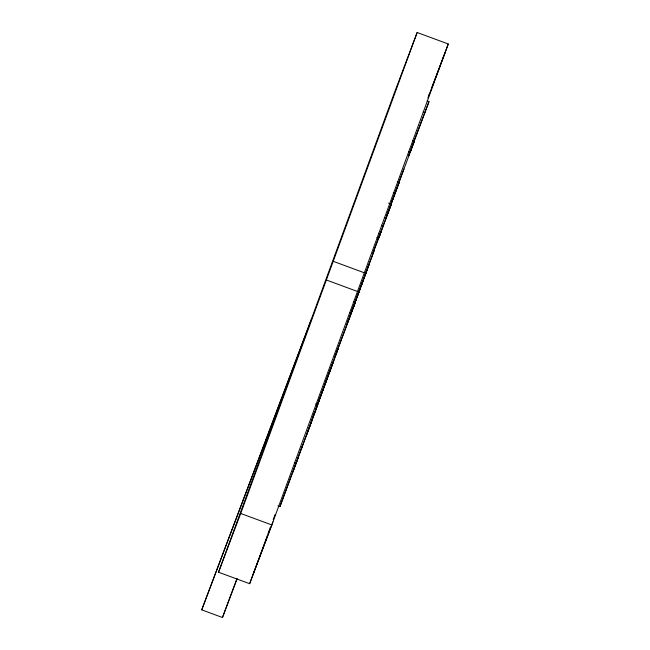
<?xml version="1.0" encoding="UTF-8"?>
<svg xmlns="http://www.w3.org/2000/svg" width="650" height="650" viewBox="0 0 650 650"><rect width="100%" height="100%" fill="white"/><g stroke="black" fill="none" stroke-linecap="round" stroke-linejoin="round"><path stroke-width="0.97" d="M385.938 217.766L386.189 217.214M346.369 325.642L346.539 325.293M373.214 252.411L373.051 252.899L381.704 230.035M346.783 324.488L347.279 323.115M386.498 216.198L387.351 213.858M316.639 406.729L315.502 409.89L315.933 408.777M347.523 322.424L348.343 320.182M332.166 365.089L333.743 360.701L333.239 362.026M351.325 312.187L352.146 309.92M373.839 250.672L380.981 231.303M367.673 268.287L369.249 263.9L352.706 308.75M391.089 203.808L393.356 197.584M313.105 416.236L314.535 412.319M316.916 405.974L318.833 400.717M348.611 319.434L349.757 316.298M350.049 315.518L354.209 304.176M352.739 308.295L354.348 303.916M389.537 207.854L397.183 187.184M315.754 403.942L317.614 404.625L321.262 394.639M387.636 213.078L389.22 208.731M306.963 434.119L312.626 418.608L306.589 434.712M329.989 371.036L338.52 347.766L330.679 368.436M353.121 307.824L360.514 287.779M365.186 275.08L374.026 250.965L365.787 272.61M237.161 578.638L222.471 617.5L201.727 609.846L311.017 320.052M218.522 572.219L394.956 91.244L417.154 32.5L448.273 43.981L271.846 524.956L249.649 583.7L218.522 572.219L240.719 513.476L417.154 32.5M222.471 617.5L236.852 578.914M249.649 583.7L267.256 535.779M267.954 533.869L270.4 527.207M273.195 519.594L274.942 514.841M354.551 303.233L356.289 298.521M393.664 196.739L395.525 191.669M278.078 505.976L279.931 506.667L302.209 446.477M317.671 403.764L321.124 394.387M330.281 369.419L326.089 380.835L326.251 380.445M355.184 301.909L366.031 272.415M380.973 231.368L377.91 239.744L391.284 204.059M412.709 144.714L408.696 155.643L428.984 101.644L427.123 100.953M301.234 449.272L317.663 404.918L279.931 506.667M318.939 400.831L320.734 395.956M331.914 365.926L317.614 404.625M361.636 284.863L367.421 269.124M376.911 237.364L378.763 238.054L391.365 204.149L388.586 203.125M387.806 212.948L399.124 182.683L397.264 182M412.433 140.644L414.294 141.326L410.28 152.254L408.428 151.572M355.42 302.169L335.14 356.176L355.42 302.169L353.567 301.486M396.232 189.654L403.967 168.976M356.631 297.586L358.938 291.346M351.374 312.341L352.373 309.644M353.998 305.11L354.884 302.713M356.663 297.611L362.253 282.368L361.766 283.644M321.482 393.518L326.414 380.071M362.602 282.108L353.429 307.003M315.534 410.044L332.987 362.684M327.096 378.918L321.579 393.803M398.271 184.137L414.294 141.326M361.14 285.488L365.316 274.284M349.481 317.436L351.041 313.235M317.444 404.747L318.492 401.911M325.934 381.452L330.874 368.266M315.226 410.881L312.967 416.951M349.148 318.338L347.457 322.871M352.081 310.277L352.95 307.938M316.574 407.079L317.151 405.519M312.626 417.852L311.025 422.094M201.727 609.846L304.168 338.731M427.871 97.987L429.658 93.251M431.811 87.563L434.314 80.933M435.029 79.04L448.273 43.981M428.545 96.362L444.982 52.877M413.059 143.78L428.984 101.644M399.124 182.683L391.032 204.084M387.246 215.053L391.365 204.149M378.763 238.054L380.323 233.935L378.463 233.252M365.649 273.406L366.137 272.114M252.939 574.803L272.943 521.861M292.793 472.29L298.61 456.893M386.514 216.361L387.481 213.801M423.118 111.889L424.97 112.572M393.258 192.928L395.111 193.611M384.321 217.506L386.181 218.197M381.404 225.233L383.264 225.924M333.214 261.316L364.341 272.797M326.365 279.996L357.492 291.476M349.554 312.414L351.414 313.105M294.352 462.906L296.213 463.588M240.719 513.476L271.846 524.956"/></g></svg>
